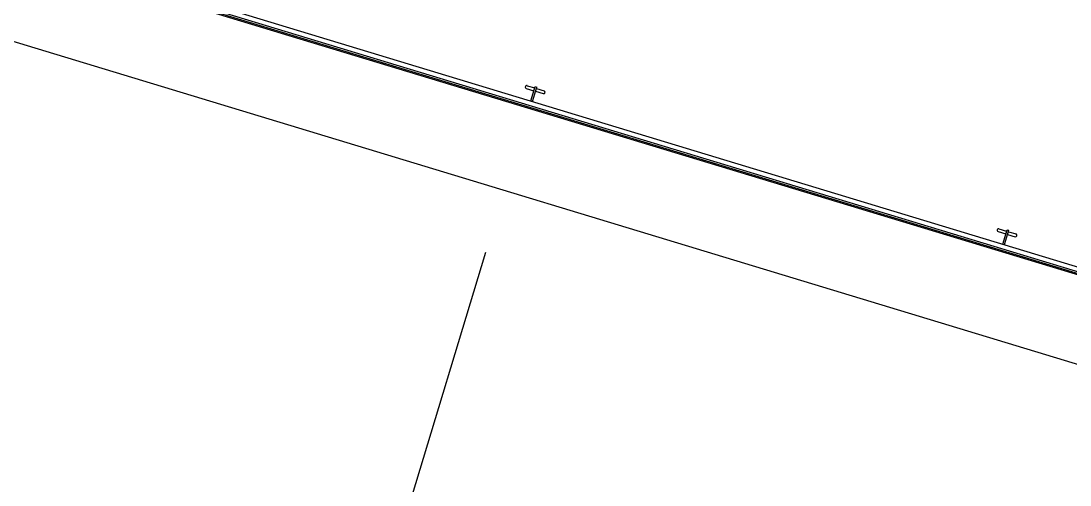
# Model space of a CAD drawing. Header units: metres. Extents: x 854089 to 1083578, y 553449 to 701949.
# Drawn here: x 911291 to 918311, y 596325 to 599431 of the extents above; entities that cross this region are included whole.
import ezdxf

# ---------------------------------------------------------------- set-up
doc = ezdxf.new("R2010")
doc.units = ezdxf.units.M
doc.header["$LTSCALE"] = 300
doc.linetypes.add('CENTER', pattern=[50.8, 31.75, -6.35, 6.35, -6.35])
for name, color, linetype in [('A-CEN-1', 1, 'Continuous'), ('A-ELE-3', 3, 'Continuous'), ('A-ELE-9', 9, 'Continuous'), ('A-WIN-GLASS', 4, 'Continuous'), ('RS', 7, 'Continuous')]:
    doc.layers.add(name, color=color, linetype=linetype)

# ---------------------------------------------------------------- blocks, each defined once
blk = doc.blocks.new('고리-flat-28')
at = {"layer": 'A-ELE-9'}
for p, q in [((2157832.3, 47124), (2157883.5, 47108.4)), ((2157837.8, 47142.1), (2157889, 47126.6)), ((2157862.8, 47040), (2157891.8, 47135.7)), ((2157874.2, 47036.5), (2157903.3, 47132.2)), ((2157891.8, 47135.7), (2157903.3, 47132.2)), ((2157895, 47104.9), (2157946.2, 47089.4)), ((2157900.5, 47123.1), (2157951.7, 47107.6)), ((2157862.8, 47040), (2157874.2, 47036.5))]:
    blk.add_line(p, q, dxfattribs=at)
for centre, start, end in [((2157835.1, 47133.1), 73.12, 253.12), ((2157948.9, 47098.5), 253.12, 73.12)]:
    blk.add_arc(centre, 9.5, start, end, dxfattribs=at)
blk = doc.blocks.new('고리')
at = {"layer": 'A-ELE-9'}
for p, q in [((2157832.3, 47124), (2157883.5, 47108.4)), ((2157837.8, 47142.1), (2157889, 47126.6)), ((2157862.8, 47040), (2157891.8, 47135.7)), ((2157874.2, 47036.5), (2157903.3, 47132.2)), ((2157891.8, 47135.7), (2157903.3, 47132.2)), ((2157895, 47104.9), (2157946.2, 47089.4)), ((2157900.5, 47123.1), (2157951.7, 47107.6)), ((2157862.8, 47040), (2157874.2, 47036.5))]:
    blk.add_line(p, q, dxfattribs=at)
for centre, start, end in [((2157835.1, 47133.1), 73.12, 253.12), ((2157948.9, 47098.5), 253.12, 73.12)]:
    blk.add_arc(centre, 9.5, start, end, dxfattribs=at)

msp = doc.modelspace()

# ---------------------------------------------------------------- linework, layer by layer
at = {"layer": 'A-CEN-1', "linetype": 'CENTER'}
msp.add_line((911636.7, 588769.8), (920093.2, 616638.4), dxfattribs=at)
at = {"layer": 'A-CEN-1', "linetype": 'Continuous'}
msp.add_line((902014.5, 602693.7), (959841.1, 585146.7), dxfattribs=at)
at = {"layer": 'A-ELE-3', "color": 3}
for p, q in [((902893.4, 602479.3, 0), (956237.8, 586292.3, 0)), ((902269.4, 602016.5, 0), (958865.7, 584842.8, 0)), ((902269.4, 602016.5, 0), (958865.7, 584842.8, 0))]:
    msp.add_line(p, q, dxfattribs=at)
at = {"layer": 'A-WIN-GLASS', "color": 5}
for p, q in [((902851.4, 602448.1, 0), (956486.2, 586173.1, 0)), ((902863.4, 602457, 0), (956489.7, 586184.5, 0))]:
    msp.add_line(p, q, dxfattribs=at)

# ---------------------------------------------------------------- block references
for p in [(-1243159.7, 551855.7, 0), (-1240001.9, 550897.5, 0)]:
    msp.add_blockref('고리', p)
at = {"layer": 'RS'}
msp.add_blockref('고리-flat-28', (-1240001.9, 550897.5, 0), dxfattribs=at)

doc.saveas('drawing.dxf')
